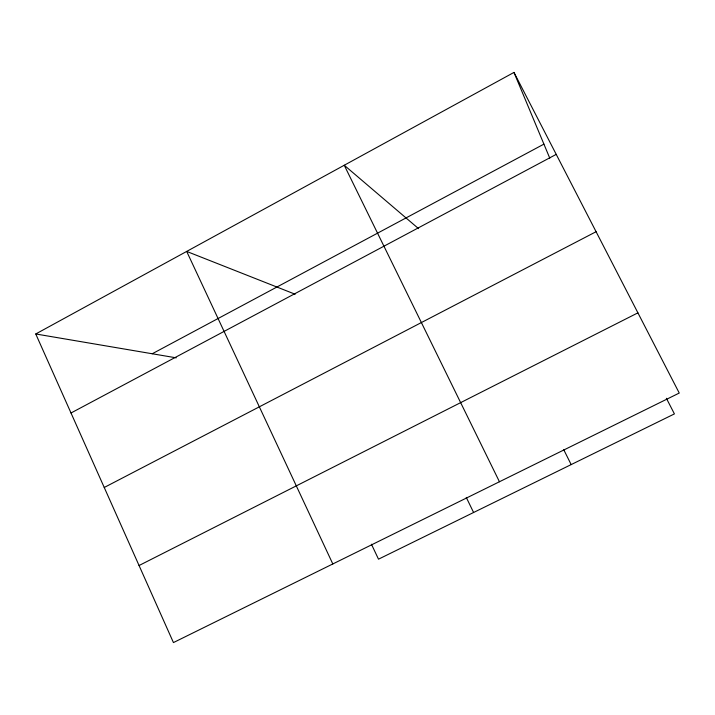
<?xml version="1.0" encoding="UTF-8"?>
<svg xmlns="http://www.w3.org/2000/svg" width="715" height="715" viewBox="0 0 715 715"><rect width="100%" height="100%" fill="white"/><g stroke="black" fill="none" stroke-linecap="round" stroke-linejoin="round"><path stroke-width="1.07" d="M35.75 333.968L513.978 72.421L679.25 393.053L173.441 642.579L35.75 333.968L176.23 357.84M152.241 353.755L543.918 144.126M71.008 412.993L556.225 154.377M104.238 487.478L596.087 231.714M139.059 565.52L637.905 312.848M295.152 294.231L186.686 251.421L332.815 563.956M418.579 228.648L344.246 165.245L499.445 481.758M666.38 398.282L674.415 413.905L378.503 559.175L371.434 544.222M563.76 449.735L571.169 464.589M466.278 497.425L473.598 512.494M513.978 72.421L549.772 158.158"/></g></svg>
